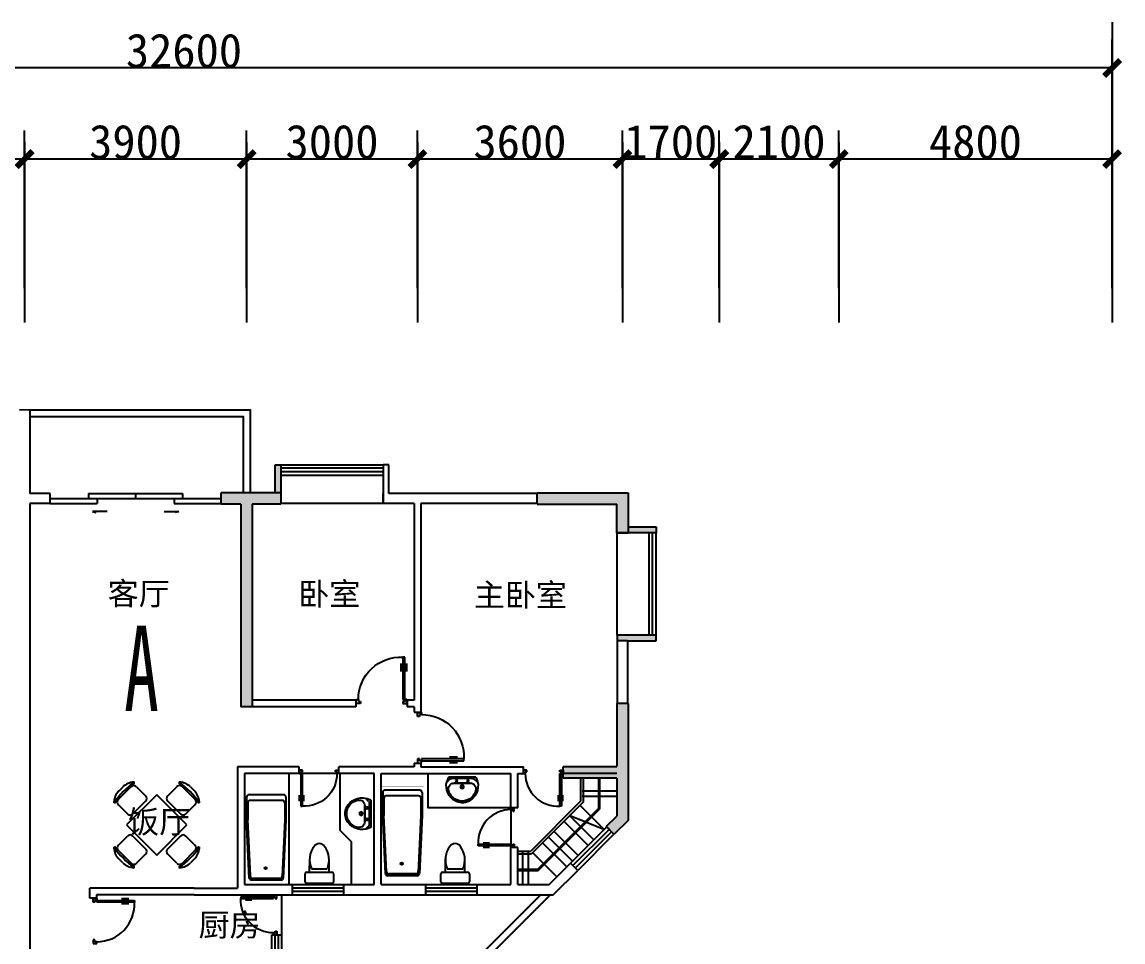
# Model space of a CAD drawing. Header units: millimetres. Extents: x 1124 to 71838, y 475 to 47295.
# Drawn here: x 22150 to 41485, y 31140 to 47295 of the extents above; entities that cross this region are included whole.
import ezdxf
from ezdxf.enums import TextEntityAlignment as Align

# ---------------------------------------------------------------- set-up
doc = ezdxf.new("R2010")
doc.units = ezdxf.units.MM
doc.linetypes.add('DOTE', pattern=[2.42, 2, -0.2, 0.02, -0.2])
for name, color, linetype in [('AXIS', 3, 'Continuous'), ('BALCONY', 2, 'Continuous'), ('DOTE', 1, 'DOTE'), ('JG', 6, 'Continuous'), ('K', 2, 'Continuous'), ('PUB_H', 13, 'Continuous'), ('PUB_TEXT', 7, 'Continuous'), ('TOILET', 7, 'Continuous'), ('W', 2, 'Continuous'), ('WALL', 4, 'Continuous'), ('WINDOW', 5, 'Continuous'), ('WINDOW_TEXT', 7, 'Continuous')]:
    doc.layers.add(name, color=color, linetype=linetype)
doc.styles.add('-黑体', font='simhei.ttf')
doc.styles.add('DIM_FONT', font='SIMPLEX.shx', dxfattribs={"width": 0.8})
doc.styles.add('SIMPLEX', font='SIMPLEX.SHX')
doc.styles.get("Standard").update_dxf_attribs({"font": 'arial.ttf'})
doc.dimstyles.new('DIMN200', dxfattribs={"dimscale": 2, "dimtxt": 300, "dimasz": 1, "dimexe": 250, "dimexo": 300, "dimgap": 0.09, "dimtad": 1, "dimdec": 0, "dimzin": 0, "dimdsep": 46, "dimtxsty": 'DIM_FONT', "dimblk": '_DIMX', "dimcen": 0.09, "dimclrt": 9, "dimadec": 0, "dimazin": 0, "dimtfac": 1, "dimtdec": 0, "dimtix": 1, "dimtmove": 2, "dimatfit": 3, "dimldrblk": '_DIMX', "dimfxl": 1, "dimtolj": 1, "dimtzin": 0, "dimarcsym": 0})

# ---------------------------------------------------------------- blocks, each defined once
blk = doc.blocks.new('_DIMX')
at = {"const_width": 50}
blk.add_lwpolyline([(-70, -70), (70, 70)], dxfattribs=at)
blk = doc.blocks.new('*D41')
at = {"color": 0, "linetype": 'ByBlock', "transparency": 16777216}
for p, q in [((8016, 419291), (8016, 423660)), ((40616, 419291), (40616, 423660)), ((40614, 423160), (8018, 423160))]:
    blk.add_line(p, q, dxfattribs=at)
at = {"layer": 'DEFPOINTS', "color": 0, "linetype": 'ByBlock', "transparency": 16777216}
for p in [(8016, 423160), (8016, 418691), (40616, 418691)]:
    blk.add_point(p, dxfattribs=at)
at = {"color": 0, "linetype": 'ByBlock', "transparency": 16777216, "xscale": 2, "yscale": 2, "zscale": 2, "rotation": 180.0000000000001}
blk.add_blockref('_DIMX', (8016, 423160), dxfattribs=at)
at = {"color": 0, "linetype": 'ByBlock', "transparency": 16777216, "xscale": 2, "yscale": 2, "zscale": 2}
blk.add_blockref('_DIMX', (40616, 423160), dxfattribs=at)
at = {"color": 9, "linetype": 'ByBlock', "transparency": 16777216, "insert": (24316, 423460), "char_height": 600, "attachment_point": 5, "style": '-黑体'}
blk.add_mtext('\\A1;32600', dxfattribs=at)
blk = doc.blocks.new('_B1HAF')
for p, q in [((-0.275, 0.5), (0.275, 0.5)), ((-0.275, 0.5), (-0.275, 0)), ((0, 0.5), (0, 0)), ((0.275, 0.5), (0.275, 0)), ((-0.5, 0), (0.5, 0)), ((-0.225, 0), (-0.225, -0.5)), ((0.225, 0), (0.225, -0.5)), ((-0.5, -0.5), (-0.225, -0.5)), ((0.225, -0.5), (0.5, -0.5)), ((-0.2522, -1.2642), (-0.2314, -1.3786)), ((-0.1667, -1.2642), (-0.2522, -1.2642)), ((0.1667, -1.2642), (0.2522, -1.2642)), ((0.2522, -1.2642), (0.2314, -1.3786))]:
    blk.add_line(p, q)
blk = doc.blocks.new('M_A23MCU')
for p, q in [((-0.454, 0.081), (-0.454, 0.905)), ((-0.454, 0.905), (-0.413, 0.905)), ((-0.413, 0.905), (-0.413, 0.081)), ((-0.489, 0.782), (-0.489, 0.624)), ((-0.378, 0.782), (-0.378, 0.624)), ((-0.495, -0.002), (-0.495, 0.081)), ((-0.495, 0.081), (-0.454, 0.081)), ((-0.413, 0.081), (-0.454, 0.081)), ((-0.454, 0.081), (-0.454, 0.039)), ((-0.454, 0.039), (-0.413, 0.039)), ((-0.413, 0.039), (-0.413, -0.002)), ((0.412, 0.039), (0.412, -0.002)), ((0.453, 0.039), (0.412, 0.039)), ((0.453, 0.081), (0.453, 0.039)), ((0.494, 0.081), (0.453, 0.081)), ((0.494, -0.002), (0.494, 0.081)), ((-0.413, -0.002), (-0.495, -0.002)), ((-0.495, -0.002), (-0.495, -0.002)), ((0.412, -0.002), (0.494, -0.002)), ((0.494, -0.002), (0.494, -0.002))]:
    blk.add_line(p, q)
blk.add_arc((-0.372, 0.082), 0.825, 359.9283, 92.866)
blk = doc.blocks.new('M_C31TFZ')
for p, q in [((-729, 395), (-404, 720)), ((-672, 593), (-602, 663)), ((-359, 669), (-200, 510)), ((348, 669), (189, 510)), ((393, 721), (718, 395)), ((591, 664), (661, 594)), ((-5, 527), (-536, -3)), ((-423, 192), (-200, 415)), ((525, -3), (-5, 527)), ((189, 415), (412, 192)), ((-678, 351), (-518, 192)), ((667, 351), (508, 192)), ((-536, -3), (-5, -533)), ((-5, -533), (525, -3)), ((-677, -357), (-518, -198)), ((-200, -421), (-423, -198)), ((412, -198), (190, -420)), ((667, -357), (508, -198)), ((-403, -726), (-729, -401)), ((-359, -675), (-200, -516)), ((349, -675), (190, -516)), ((718, -401), (393, -726)), ((-602, -670), (-672, -599)), ((661, -599), (591, -669))]:
    blk.add_line(p, q)
for centre, radius, start, end in [((1327, -1336), 2713, 129.8023, 140.1977), ((-442, 377), 316, 136.7651, 175.7265), ((-386, 434), 316, 94.2735, 133.2349), ((-407, 621), 67.5, 45, 135), ((-408, 738), 10, 22.33, 94.2735), ((-418, 734), 20, 315, 22.33), ((396, 622), 67.5, 45, 135), ((407, 735), 20, 157.67, 225), ((398, 738), 10, 85.7265, 157.67), ((-1338, -1336), 2713, 39.8023, 50.1977), ((375, 434), 316, 46.7651, 85.7265), ((431, 377), 316, 4.2735, 43.2349), ((-747, 400), 10, 175.7265, 247.67), ((-743, 409), 20, 247.67, 315), ((-630, 399), 67.5, 135, 225), ((-248, 462), 67.5, 315, 45), ((237, 462), 67.5, 135, 225), ((619, 399), 67.5, 315, 45), ((732, 409), 20, 225, 292.33), ((736, 400), 10, 292.33, 4.2735), ((-471, 239), 67.5, 225, 315), ((460, 240), 67.5, 225, 315), ((-471, -246), 67.5, 45, 135), ((460, -245), 67.5, 45, 135), ((-630, -405), 67.5, 135, 225), ((619, -405), 67.5, 315, 45), ((-747, -406), 10, 112.33, 184.2735), ((-442, -383), 316, 184.2735, 223.2349), ((1328, 1330), 2713, 219.8023, 230.1977), ((-743, -415), 20, 45, 112.33), ((-248, -468), 67.5, 315, 45), ((237, -468), 67.5, 135, 225), ((-1338, 1330), 2713, 309.8023, 320.1977), ((431, -383), 316, 316.7651, 355.7265), ((732, -415), 20, 67.67, 135), ((736, -406), 10, 355.7265, 67.67), ((-385, -440), 316, 226.7651, 265.7265), ((-407, -627), 67.5, 225, 315), ((-408, -744), 10, 265.7265, 337.67), ((-418, -741), 20, 337.67, 45), ((396, -627), 67.5, 225, 315), ((407, -740), 20, 135, 202.33), ((398, -744), 10, 202.33, 274.2735), ((375, -439), 316, 274.2735, 313.2349)]:
    blk.add_arc(centre, radius, start, end)
at = {"width": 0.8, "flags": 9}
for tag in ['XSIZE', 'YSIZE']:
    blk.add_attdef(tag, (0, 0), '', height=0.5, dxfattribs=at)
blk = doc.blocks.new('80122163034100')
for p, q in [((-395, 90), (395, 90)), ((-395, 30), (395, 30)), ((-395, -30), (395, -30)), ((-395, -90), (395, -90))]:
    blk.add_line(p, q)
at = {"style": 'SIMPLEX', "flags": 9}
blk.add_attdef('A', text='', height=1, dxfattribs=at).set_placement((0, 0), align=Align.MIDDLE)
blk = doc.blocks.new('_WBLK')
for p, q in [((-0.5, 0.5), (0.5, 0.5)), ((0.5, 0.167), (-0.5, 0.167)), ((0.5, -0.167), (-0.5, -0.167)), ((-0.5, -0.5), (0.5, -0.5))]:
    blk.add_line(p, q)
at = {"layer": 'WINDOW_TEXT', "style": 'SIMPLEX', "flags": 9}
blk.add_attdef('A', text='', height=1, dxfattribs=at).set_placement((0, 1.5), align=Align.MIDDLE)
blk = doc.blocks.new('M_E10')
for p, q in [((-740, -70), (-740, -680)), ((-700, -30), (-302, -30)), ((-640, -90), (-640, -660)), ((-600, -50), (-300, -50)), ((-300, -50), (695, -96)), ((-298, -30), (724, -76)), ((730, -136), (730, -614)), ((760, -116), (760, -634)), ((-700, -720), (-302, -720)), ((-600, -700), (-300, -700)), ((695, -654), (-300, -700)), ((685, -654), (-300, -700)), ((724, -674), (-298, -720))]:
    blk.add_line(p, q)
at = {"const_width": 1.5}
for points in [[(-800, 0), (800, 0)], [(-800, -750), (-800, 0)], [(800, 0), (800, -750)], [(800, -750), (-800, -750)]]:
    blk.add_lwpolyline(points, dxfattribs=at)
for radius in [20, 16]:
    blk.add_circle((550, -386), radius)
for centre, start, end in [((-700, -70), 90, 180), ((-600, -90), 90, 180), ((-302, -70), 83.7966, 90), ((690, -136), 0, 83.3675), ((720, -116), 0, 83.7966), ((-700, -680), 180, 270), ((-600, -660), 180, 270), ((-302, -680), 270, 276.2034), ((690, -614), 276.6325, 0), ((720, -634), 276.2034, 0)]:
    blk.add_arc(centre, 40, start, end)
at = {"width": 0.8, "flags": 9}
for tag in ['XSIZE', 'YSIZE']:
    blk.add_attdef(tag, (0, 0), '', height=0.5, dxfattribs=at)
blk = doc.blocks.new('M_E24TTP')
at = {"layer": 'TOILET', "color": 7}
for p, q in [((-170, 200), (-170, 430)), ((170, 200), (170, 430)), ((-220, 200), (220, 200)), ((-140, 260), (140, 260)), ((-250, 30), (-250, 170)), ((220, 0), (-220, 0)), ((250, 170), (250, 30))]:
    blk.add_line(p, q, dxfattribs=at)
for centre, radius, start, end in [((227, 413), 398, 143.3619, 202.5495), ((0, 590), 110, 33.4509, 146.5491), ((-227, 413), 398, 337.4505, 36.6381), ((-220, 170), 30, 90, 180), ((220, 170), 30, 0, 90), ((-220, 30), 30, 180, 270), ((220, 30), 30, 270, 0)]:
    blk.add_arc(centre, radius, start, end, dxfattribs=at)
at = {"style": 'DIM_FONT', "width": 0.8, "flags": 9}
for tag in ['XSIZE', 'YSIZE']:
    blk.add_attdef(tag, (0, 0), '', height=0.5, dxfattribs=at)
blk = doc.blocks.new('M_E6')
for p, q in [((240, 0), (-240, 0)), ((-237, 0), (239, 0)), ((240, 0), (270, -79)), ((-213, -36), (-271, -91)), ((-240, 0), (-270, -79)), ((-179, -23), (181, -23)), ((141, -105), (-141, -105)), ((-141, -105), (141, -105)), ((217, -37), (274, -95))]:
    blk.add_line(p, q)
for centre, radius in [((-99, -65), 16.3), ((2, -172), 31.6), ((2, -172), 23), ((101, -65), 16.3)]:
    blk.add_circle(centre, radius)
for centre, radius, start, end in [((28, -152), 307, 166.1751, 244.7296), ((-141, -205), 100, 90, 190.5602), ((-179, -73), 50, 90, 133.181), ((-28, -152), 307, 297.0639, 13.8249), ((141, -205), 100, 349.4398, 90), ((181, -73), 50, 44.5607, 90), ((0, -179), 243, 190.5602, 349.4398), ((0, -201), 250, 245.8071, 296.4628), ((28, -152), 307, 266.589, 266.5936)]:
    blk.add_arc(centre, radius, start, end)
at = {"width": 0.8, "flags": 9}
for tag in ['XSIZE', 'YSIZE']:
    blk.add_attdef(tag, (0, 0), '', height=0.5, dxfattribs=at)
blk = doc.blocks.new('C')
at = {"layer": 'WALL'}
for p, q in [((-100, 0), (0, 0)), ((-100, -500), (-100, 0)), ((0, 0), (0, -680)), ((1900, 0), (1800, 0)), ((1800, 0), (1800, -680)), ((1900, -500), (1900, 0))]:
    blk.add_line(p, q, dxfattribs=at)
at = {"layer": 'W', "xscale": 1800, "yscale": 180, "zscale": 1800, "rotation": 180}
blk.add_blockref('_WBLK', (900, -90), dxfattribs=at)
blk = doc.blocks.new('*D31')
at = {"color": 0, "linetype": 'ByBlock', "transparency": 16777216}
for p, q in [((35816, 419291), (35816, 422060)), ((40616, 419291), (40616, 422060)), ((40614, 421560), (35818, 421560))]:
    blk.add_line(p, q, dxfattribs=at)
at = {"layer": 'DEFPOINTS', "color": 0, "linetype": 'ByBlock', "transparency": 16777216}
for p in [(35816, 421560), (35816, 418691), (40616, 418691)]:
    blk.add_point(p, dxfattribs=at)
at = {"color": 0, "linetype": 'ByBlock', "transparency": 16777216, "xscale": 2, "yscale": 2, "zscale": 2, "rotation": 180}
blk.add_blockref('_DIMX', (35816, 421560), dxfattribs=at)
at = {"color": 0, "linetype": 'ByBlock', "transparency": 16777216, "xscale": 2, "yscale": 2, "zscale": 2}
blk.add_blockref('_DIMX', (40616, 421560), dxfattribs=at)
at = {"color": 9, "linetype": 'ByBlock', "transparency": 16777216, "insert": (38216, 421860), "char_height": 600, "attachment_point": 5, "style": '-黑体'}
blk.add_mtext('\\A1;4800', dxfattribs=at)
blk = doc.blocks.new('*D36')
at = {"color": 0, "linetype": 'ByBlock', "transparency": 16777216}
for p, q in [((21516, 419291), (21516, 422060)), ((25416, 419291), (25416, 422060)), ((25414, 421560), (21518, 421560))]:
    blk.add_line(p, q, dxfattribs=at)
at = {"layer": 'DEFPOINTS', "color": 0, "linetype": 'ByBlock', "transparency": 16777216}
for p in [(21516, 421560), (21516, 418691), (25416, 418691)]:
    blk.add_point(p, dxfattribs=at)
at = {"color": 0, "linetype": 'ByBlock', "transparency": 16777216, "xscale": 2, "yscale": 2, "zscale": 2, "rotation": 180}
blk.add_blockref('_DIMX', (21516, 421560), dxfattribs=at)
at = {"color": 0, "linetype": 'ByBlock', "transparency": 16777216, "xscale": 2, "yscale": 2, "zscale": 2}
blk.add_blockref('_DIMX', (25416, 421560), dxfattribs=at)
at = {"color": 9, "linetype": 'ByBlock', "transparency": 16777216, "insert": (23466, 421860), "char_height": 600, "attachment_point": 5, "style": '-黑体'}
blk.add_mtext('\\A1;3900', dxfattribs=at)
blk = doc.blocks.new('*D37')
at = {"color": 0, "linetype": 'ByBlock', "transparency": 16777216}
for p, q in [((17616, 419291), (17616, 422060)), ((21516, 419291), (21516, 422060)), ((21514, 421560), (17618, 421560))]:
    blk.add_line(p, q, dxfattribs=at)
at = {"layer": 'DEFPOINTS', "color": 0, "linetype": 'ByBlock', "transparency": 16777216}
for p in [(17616, 421560), (17616, 418691), (21516, 418691)]:
    blk.add_point(p, dxfattribs=at)
at = {"color": 0, "linetype": 'ByBlock', "transparency": 16777216, "xscale": 2, "yscale": 2, "zscale": 2, "rotation": 180}
blk.add_blockref('_DIMX', (17616, 421560), dxfattribs=at)
at = {"color": 0, "linetype": 'ByBlock', "transparency": 16777216, "xscale": 2, "yscale": 2, "zscale": 2}
blk.add_blockref('_DIMX', (21516, 421560), dxfattribs=at)
at = {"color": 9, "linetype": 'ByBlock', "transparency": 16777216, "insert": (19566, 421860), "char_height": 600, "attachment_point": 5, "style": '-黑体'}
blk.add_mtext('\\A1;3900', dxfattribs=at)
blk = doc.blocks.new('*D34')
at = {"color": 0, "linetype": 'ByBlock', "transparency": 16777216}
for p, q in [((28416, 419291), (28416, 422060)), ((32016, 419291), (32016, 422060)), ((32014, 421560), (28418, 421560))]:
    blk.add_line(p, q, dxfattribs=at)
at = {"layer": 'DEFPOINTS', "color": 0, "linetype": 'ByBlock', "transparency": 16777216}
for p in [(28416, 421560), (28416, 418691), (32016, 418691)]:
    blk.add_point(p, dxfattribs=at)
at = {"color": 0, "linetype": 'ByBlock', "transparency": 16777216, "xscale": 2, "yscale": 2, "zscale": 2, "rotation": 180}
blk.add_blockref('_DIMX', (28416, 421560), dxfattribs=at)
at = {"color": 0, "linetype": 'ByBlock', "transparency": 16777216, "xscale": 2, "yscale": 2, "zscale": 2}
blk.add_blockref('_DIMX', (32016, 421560), dxfattribs=at)
at = {"color": 9, "linetype": 'ByBlock', "transparency": 16777216, "insert": (30216, 421860), "char_height": 600, "attachment_point": 5, "style": '-黑体'}
blk.add_mtext('\\A1;3600', dxfattribs=at)
blk = doc.blocks.new('*D35')
at = {"color": 0, "linetype": 'ByBlock', "transparency": 16777216}
for p, q in [((25416, 419291), (25416, 422060)), ((28416, 419291), (28416, 422060)), ((28414, 421560), (25418, 421560))]:
    blk.add_line(p, q, dxfattribs=at)
at = {"layer": 'DEFPOINTS', "color": 0, "linetype": 'ByBlock', "transparency": 16777216}
for p in [(25416, 421560), (25416, 418691), (28416, 418691)]:
    blk.add_point(p, dxfattribs=at)
at = {"color": 0, "linetype": 'ByBlock', "transparency": 16777216, "xscale": 2, "yscale": 2, "zscale": 2, "rotation": 180}
blk.add_blockref('_DIMX', (25416, 421560), dxfattribs=at)
at = {"color": 0, "linetype": 'ByBlock', "transparency": 16777216, "xscale": 2, "yscale": 2, "zscale": 2}
blk.add_blockref('_DIMX', (28416, 421560), dxfattribs=at)
at = {"color": 9, "linetype": 'ByBlock', "transparency": 16777216, "insert": (26916, 421860), "char_height": 600, "attachment_point": 5, "style": '-黑体'}
blk.add_mtext('\\A1;3000', dxfattribs=at)
blk = doc.blocks.new('*D32')
at = {"color": 0, "linetype": 'ByBlock', "transparency": 16777216}
for p, q in [((33716, 419291), (33716, 422060)), ((35816, 419291), (35816, 422060)), ((35814, 421560), (33718, 421560))]:
    blk.add_line(p, q, dxfattribs=at)
at = {"layer": 'DEFPOINTS', "color": 0, "linetype": 'ByBlock', "transparency": 16777216}
for p in [(33716, 421560), (33716, 418691), (35816, 418691)]:
    blk.add_point(p, dxfattribs=at)
at = {"color": 0, "linetype": 'ByBlock', "transparency": 16777216, "xscale": 2, "yscale": 2, "zscale": 2, "rotation": 180}
blk.add_blockref('_DIMX', (33716, 421560), dxfattribs=at)
at = {"color": 0, "linetype": 'ByBlock', "transparency": 16777216, "xscale": 2, "yscale": 2, "zscale": 2}
blk.add_blockref('_DIMX', (35816, 421560), dxfattribs=at)
at = {"color": 9, "linetype": 'ByBlock', "transparency": 16777216, "insert": (34766, 421860), "char_height": 600, "attachment_point": 5, "style": '-黑体'}
blk.add_mtext('\\A1;2100', dxfattribs=at)
blk = doc.blocks.new('*D33')
at = {"color": 0, "linetype": 'ByBlock', "transparency": 16777216}
for p, q in [((32016, 419291), (32016, 422060)), ((33716, 419291), (33716, 422060)), ((33714, 421560), (32018, 421560))]:
    blk.add_line(p, q, dxfattribs=at)
at = {"layer": 'DEFPOINTS', "color": 0, "linetype": 'ByBlock', "transparency": 16777216}
for p in [(32016, 421560), (32016, 418691), (33716, 418691)]:
    blk.add_point(p, dxfattribs=at)
at = {"color": 0, "linetype": 'ByBlock', "transparency": 16777216, "xscale": 2, "yscale": 2, "zscale": 2, "rotation": 180}
blk.add_blockref('_DIMX', (32016, 421560), dxfattribs=at)
at = {"color": 0, "linetype": 'ByBlock', "transparency": 16777216, "xscale": 2, "yscale": 2, "zscale": 2}
blk.add_blockref('_DIMX', (33716, 421560), dxfattribs=at)
at = {"color": 9, "linetype": 'ByBlock', "transparency": 16777216, "insert": (32866, 421860), "char_height": 600, "attachment_point": 5, "style": '-黑体'}
blk.add_mtext('\\A1;1700', dxfattribs=at)
blk = doc.blocks.new('A$C240679E1')
for p, q in [((30134.9, 31492.6), (27787.8, 29145.5)), ((30304.6, 31492.6), (27872.7, 29060.7))]:
    blk.add_line(p, q)
at = {"layer": 'AXIS'}
for p, q in [((40171, 46819.3), (40171, 41543.6)), ((21071, 44710.6), (21071, 41543.6)), ((24971, 44710.6), (24971, 41543.6)), ((27971, 44710.6), (27971, 41543.6)), ((31571, 44710.6), (31571, 41543.6)), ((33271, 44710.6), (33271, 41543.6)), ((35371, 44710.6), (35371, 41543.6))]:
    blk.add_line(p, q, dxfattribs=at)
at = {"layer": 'BALCONY'}
for points in [[(21160.9, 40012.6), (25030.9, 40012.6), (25030.9, 38552.6)], [(21160.9, 39892.6), (24910.9, 39892.6), (24910.9, 38542.6)]]:
    blk.add_lwpolyline(points, dxfattribs=at)
at = {"layer": 'JG'}
for p, q in [((24520.9, 38352.6), (24520.9, 38552.6)), ((25570.9, 38552.6), (24520.9, 38552.6)), ((24870.9, 38552.6), (24520.9, 38552.6)), ((25570.9, 38552.6), (25570.9, 38352.6)), ((30070.9, 38552.6), (31670.9, 38552.6)), ((30070.9, 38352.6), (30070.9, 38552.6)), ((31670.9, 38552.6), (31670.9, 37852.6)), ((24870.9, 38352.6), (24520.9, 38352.6)), ((24870.9, 38352.6), (24870.9, 34792.6)), ((25070.9, 38352.6), (25070.9, 34792.6)), ((25570.9, 38352.6), (25070.9, 38352.6)), ((30070.9, 38352.6), (31470.9, 38352.6)), ((31470.9, 37852.6), (31470.9, 38352.6)), ((31470.9, 37852.6), (31670.9, 37852.6)), ((31670.9, 34852.6), (31470.9, 34852.6)), ((31470.9, 34852.6), (31470.9, 33752.6)), ((31670.9, 34852.6), (31670.9, 33552.6)), ((25070.9, 34792.6), (24870.9, 34792.6)), ((31470.9, 33742.6), (30530.9, 33742.6)), ((30530.9, 33542.6), (30530.9, 33742.6)), ((31470.9, 33542.6), (30530.9, 33542.6)), ((31470.9, 33542.6), (31470.9, 32874.2)), ((31670.9, 33552.6), (31670.9, 32801.1)), ((31287.5, 32691.8), (31470.9, 32874.2)), ((31287.5, 32691.8), (31428.5, 32550)), ((31670.9, 32801.1), (31428.5, 32560))]:
    blk.add_line(p, q, dxfattribs=at)
at = {"layer": 'K'}
for p, q in [((25710.8, 33622.6), (25710.8, 31672.6)), ((30835.9, 33542.6), (30835.9, 33137.2)), ((30880.9, 33542.6), (30880.9, 33118.6)), ((31150.9, 33542.6), (31150.9, 33006.8)), ((31170.9, 33542.6), (31170.9, 32998.5)), ((30865.2, 33322.1), (31470.9, 33322.1)), ((30835.9, 33137.2), (29961.3, 32262.6)), ((30880.9, 33118.6), (29973.4, 32211.2)), ((30816.6, 33076.5), (31244.8, 32648.2)), ((30865.2, 33223), (31470.9, 33223)), ((30085.3, 31941.2), (31150.9, 33006.8)), ((30093.6, 31921.2), (31170.9, 32998.5)), ((30634.4, 32894.3), (31244.8, 32648.2)), ((30634.4, 32894.3), (31062.7, 32466.1)), ((30532.9, 32792.7), (30961.1, 32364.5)), ((30259.7, 32519.5), (30687.9, 32091.3)), ((30357.7, 32617.6), (30786, 32189.4)), ((30158.1, 32418), (30586.3, 31989.7)), ((29730.9, 32262.6), (29961.3, 32262.6)), ((29730.9, 32211.2), (29973.4, 32211.2)), ((29814.9, 32235.1), (29814.9, 31672.6)), ((29913.9, 32235.1), (29913.9, 31672.6)), ((29983, 32242.8), (30411.2, 31814.6)), ((29730.9, 31941.2), (30085.3, 31941.2)), ((29730.9, 31921.2), (30093.6, 31921.2))]:
    blk.add_line(p, q, dxfattribs=at)
for points in [[(26810.9, 31672.6), (26810.9, 32422.6), (26610.9, 32622.6), (26610.9, 33622.6)], [(29610.9, 33019.9), (28158.6, 33019.9), (28158.6, 33622.6)]]:
    blk.add_lwpolyline(points, dxfattribs=at)
at = {"layer": 'PUB_H'}
for points in [[(25470.9, 39042.6), (25570.9, 39042.6), (25470.9, 38552.6), (25570.9, 38552.6)], [(24870.9, 38552.6), (24870.9, 38352.6), (24520.9, 38552.6), (24520.9, 38352.6)], [(24870.9, 38552.6), (24870.9, 34792.6), (25070.9, 38352.6), (25070.9, 34792.6)], [(25570.9, 38552.6), (24870.9, 38552.6), (25570.9, 38352.6), (25070.9, 38352.6)], [(31670.9, 38552.6), (30070.9, 38552.6), (31470.9, 38352.6), (30070.9, 38352.6)], [(31470.9, 37852.6), (31670.9, 37852.6), (31470.9, 38352.6), (31670.9, 38552.6)], [(31670.9, 37952.6), (31670.9, 37852.6), (32160.9, 37952.6), (32160.9, 37852.6)], [(31480.9, 35952.6), (31480.9, 36052.6), (32160.9, 35952.6), (32160.9, 36052.6)], [(31670.9, 32801.1), (31670.9, 34852.6), (31470.9, 32884.2), (31470.9, 33552.6)], [(31670.9, 34852.6), (31470.9, 34852.6), (31470.9, 33552.6)], [(31470.9, 33542.6), (31470.9, 33742.6), (30530.9, 33542.6), (30530.9, 33742.6)], [(31287.5, 32701.8), (31428.5, 32560), (31470.9, 32884.2), (31670.9, 32801.1)]]:
    blk.add_solid(points, dxfattribs=at)
at = {"layer": 'WALL'}
for p, q in [((20980.4, 40011.8), (21160.9, 40014.7)), ((21160.9, 40014.7), (21160.9, 38542.6)), ((21520.9, 38542.6), (21160.9, 38542.6)), ((21520.9, 38362.6), (21520.9, 38542.6)), ((27370.9, 38362.6), (27370.9, 38542.6)), ((30070.9, 38542.6), (27470.9, 38542.6)), ((21160.9, 38362.6), (21160.9, 29642.6)), ((21520.9, 38362.6), (21160.9, 38362.6)), ((27910.9, 38362.6), (27370.9, 38362.6)), ((27910.9, 38362.6), (27910.9, 34912.6)), ((28030.9, 38362.6), (28030.9, 34702.6)), ((30070.9, 38362.6), (28030.9, 38362.6)), ((31660.9, 37952.6), (32160.9, 37952.6)), ((32160.9, 37952.6), (32160.9, 37852.6)), ((32160.9, 37852.6), (31480.9, 37852.6)), ((31660.9, 37852.6), (31480.9, 37852.6)), ((31660.9, 37852.6), (31480.9, 37852.6)), ((31480.9, 36052.6), (31480.9, 34852.6)), ((32160.9, 36052.6), (31480.9, 36052.6)), ((31660.9, 36052.6), (31480.9, 36052.6)), ((32160.9, 35952.6), (32160.9, 36052.6)), ((31660.9, 35952.6), (31480.9, 35952.6)), ((31660.9, 35952.6), (31660.9, 34852.6)), ((31660.9, 35952.6), (32160.9, 35952.6)), ((26890.9, 34912.6), (25070.9, 34912.6)), ((26890.9, 34912.6), (26890.9, 34792.6)), ((27910.9, 34912.6), (27790.9, 34912.6)), ((27790.9, 34912.6), (27790.9, 34792.6)), ((26890.9, 34792.6), (25070.9, 34792.6)), ((27910.9, 34792.6), (27790.9, 34792.6)), ((27910.9, 34792.6), (27910.9, 34702.6)), ((27910.9, 34702.6), (28030.9, 34702.6)), ((25890.9, 33742.6), (24810.9, 33742.6)), ((24810.9, 33742.6), (24810.9, 31612.6)), ((25890.9, 33622.6), (25890.9, 33742.6)), ((27910.9, 33742.6), (26590.9, 33742.6)), ((26590.9, 33622.6), (26590.9, 33742.6)), ((27910.9, 33802.6), (27910.9, 33742.6)), ((27910.9, 33802.6), (28030.9, 33802.6)), ((28030.9, 33802.6), (28030.9, 33742.6)), ((28030.9, 33742.6), (29830.9, 33742.6)), ((29830.9, 33622.6), (29830.9, 33742.6)), ((31470.9, 33742.6), (30530.9, 33742.6)), ((30530.9, 33622.6), (30530.9, 33742.6)), ((30530.9, 33622.6), (30530.9, 33742.6)), ((30530.9, 33702.6), (30530.9, 33702.6)), ((30530.9, 33582.6), (30530.9, 33702.6)), ((25890.9, 33622.6), (24930.9, 33622.6)), ((24930.9, 33622.6), (24930.9, 31672.6)), ((27210.9, 33622.6), (26590.9, 33622.6)), ((27210.9, 31672.6), (27210.9, 33622.6)), ((27330.9, 33622.6), (29610.9, 33622.6)), ((27330.9, 31672.6), (27330.9, 33622.6)), ((29610.9, 33022.6), (29610.9, 33622.6)), ((29730.9, 33622.6), (29830.9, 33622.6)), ((29730.9, 33022.6), (29730.9, 33622.6)), ((31470.9, 33622.6), (30530.9, 33622.6)), ((30530.9, 33582.6), (30530.9, 33582.6)), ((29730.9, 33022.6), (29610.9, 33022.6)), ((31421.7, 32557.2), (31294.4, 32684.5)), ((29730.9, 32322.6), (29610.9, 32322.6)), ((29610.9, 31672.6), (29610.9, 32322.6)), ((29730.9, 31672.6), (29730.9, 32322.6)), ((30282.5, 31672.6), (30658, 32048.1)), ((30357.1, 31492.6), (30785.3, 31920.8)), ((30785.3, 31920.8), (30658, 32048.1)), ((22215.9, 31492.6), (22215.9, 31612.6)), ((24050.9, 31612.6), (22215.9, 31612.6)), ((24050.9, 31612.6), (24810.9, 31612.6)), ((24930.9, 31672.6), (25770.9, 31672.6)), ((25770.9, 31672.6), (25770.9, 31492.6)), ((25770.9, 31672.6), (25770.9, 31672.6)), ((26670.9, 31672.6), (26670.9, 31492.6)), ((26670.9, 31672.6), (27210.9, 31672.6)), ((27330.9, 31672.6), (28110.9, 31672.6)), ((28110.9, 31672.6), (28110.9, 31492.6)), ((29010.9, 31672.6), (29010.9, 31492.6)), ((29010.9, 31672.6), (29610.9, 31672.6)), ((29730.9, 31672.6), (30282.5, 31672.6)), ((22215.9, 31432.6), (22215.9, 31492.6)), ((22335.9, 31432.6), (22215.9, 31432.6)), ((22335.9, 31492.6), (22335.9, 31432.6)), ((24050.9, 31492.6), (22335.9, 31492.6)), ((24050.9, 31492.6), (24750.9, 31492.6)), ((24750.9, 31492.6), (25770.9, 31492.6)), ((26670.9, 31492.6), (28110.9, 31492.6)), ((29010.9, 31492.6), (30357.1, 31492.6))]:
    blk.add_line(p, q, dxfattribs=at)
at = {"layer": 'WINDOW'}
for p, q in [((31480.9, 36052.6), (31480.9, 37852.6)), ((32040.9, 36052.6), (32040.9, 37852.6)), ((32100.9, 36052.6), (32100.9, 37852.6)), ((32160.9, 36052.6), (32160.9, 37852.6)), ((26590.9, 33622.6), (25890.9, 33622.6)), ((29610.9, 33022.6), (29610.9, 32322.6)), ((25590.9, 30792.6), (25590.9, 31492.6)), ((25410.9, 30792.6), (25590.9, 30792.6))]:
    blk.add_line(p, q, dxfattribs=at)
blk.add_lwpolyline([(27370.9, 38362.6), (25570.9, 38362.6)], dxfattribs=at)
at = {"layer": 'K'}
blk.add_blockref('M_C31TFZ', (23396.2, 32723.2), dxfattribs=at)
at = {"layer": 'K', "xscale": -1}
blk.add_blockref('M_E6', (28756.4, 33561.6), dxfattribs=at)
at = {"layer": 'K'}
for name, p, rotation in [('M_E10', (25691.1, 32511.2), 270), ('M_E10', (28080.9, 32589.1), 270), ('M_E24TTP', (26247.8, 31692.6), 359.9528772292684), ('M_E24TTP', (28632.1, 31692.6), 359.9528772292684)]:
    blk.add_blockref(name, p, dxfattribs=dict(at, rotation=rotation))
at = {"layer": 'K', "xscale": -1, "rotation": 270}
blk.add_blockref('M_E6', (27150.8, 32917.4), dxfattribs=at)
at = {"layer": 'WINDOW', "xscale": -1}
blk.add_blockref('C', (27370.9, 39042.6), dxfattribs=at)
at = {"layer": 'WINDOW'}
for name, p, xscale, yscale, zscale in [('_B1HAF', (23020.9, 38452.6), 3000, 180, 3000), ('M_A23MCU', (26240.9, 33682.6), 700, -700, 700), ('M_A23MCU', (30180.9, 33682.6), -700, -700, 700)]:
    blk.add_blockref(name, p, dxfattribs=dict(at, xscale=xscale, yscale=yscale, zscale=zscale))
for name, p, xscale, yscale, zscale, rotation in [('M_A23MCU', (27340.9, 34852.6), 900, -900, 900, 180), ('M_A23MCU', (27970.9, 34252.6), -900, 900, 900, 270), ('M_A23MCU', (29670.9, 32672.6), 700, 700, 700, 90), ('_WBLK', (31039.8, 32302.7), 900, 179.9999999999789, 900, 225.0000000000001), ('_WBLK', (26220.9, 31582.6), -900, 180, 900, 180), ('_WBLK', (28560.9, 31582.6), -900, 180, 900, 180), ('M_A23MCU', (22275.9, 31032.6), -800, -800, 800, 90), ('M_A23MCU', (25500.9, 31142.6), 700, -700, 700, 270)]:
    blk.add_blockref(name, p, dxfattribs=dict(at, xscale=xscale, yscale=yscale, zscale=zscale, rotation=rotation))
at = {"layer": 'WINDOW', "rotation": 90}
blk.add_blockref('80122163034100', (25500.9, 30397.4), dxfattribs=at)
at = {"style": '-黑体'}
for s, p in [('客厅', (22530.9, 36582.4)), ('卧室', (25876.9, 36577.2)), ('主卧室', (28960, 36559)), ('饭厅', (22890.8, 32576.5)), ('厨房', (24126.3, 30765.5))]:
    blk.add_text(s, height=400, dxfattribs=at).set_placement(p)
at = {"layer": 'PUB_TEXT', "style": '-黑体', "width": 0.6}
blk.add_text('A', height=1500, dxfattribs=at).set_placement((22818.4, 34720.8))
at = {"layer": 'AXIS'}
for p2, distance, picture, middle in [((7571, 41543.6), -4469, '*D41', (23871, 46312.8)), ((35371, 41543.6), -2869, '*D31', (37771, 44712.8))]:
    dim = blk.add_aligned_dim(p1=(40171, 41543.6), p2=p2, distance=distance, dimstyle='DIMN200', override={"dimtxsty": '-黑体'}, dxfattribs=at)
    dim.commit()
    dim.dimension.update_dxf_attribs({"geometry": picture, "text_midpoint": middle, "insert": (-445.5, -377147.5)})
for base, p1, p2, picture, middle in [((17171, 44412.6), (21071, 41543.6), (17171, 41543.6), '*D37', (19121, 44712.8)), ((21071, 44412.6), (24971, 41543.6), (21071, 41543.6), '*D36', (23021, 44712.8)), ((24971, 44412.6), (27971, 41543.6), (24971, 41543.6), '*D35', (26471, 44712.8)), ((27971, 44412.6), (31571, 41543.6), (27971, 41543.6), '*D34', (29771, 44712.8)), ((31571, 44412.6), (33271, 41543.6), (31571, 41543.6), '*D33', (32421, 44712.8)), ((33271, 44412.6), (35371, 41543.6), (33271, 41543.6), '*D32', (34321, 44712.8))]:
    dim = blk.add_linear_dim(base=base, p1=p1, p2=p2, dimstyle='DIMN200', override={"dimtxsty": '-黑体'}, dxfattribs=at)
    dim.commit()
    dim.dimension.update_dxf_attribs({"geometry": picture, "text_midpoint": middle, "insert": (-445.5, -377147.5)})

msp = doc.modelspace()

# ---------------------------------------------------------------- block references
at = {"layer": 'DOTE'}
msp.add_blockref('A$C240679E1', (1124, 475), dxfattribs=at)

doc.saveas('drawing.dxf')
